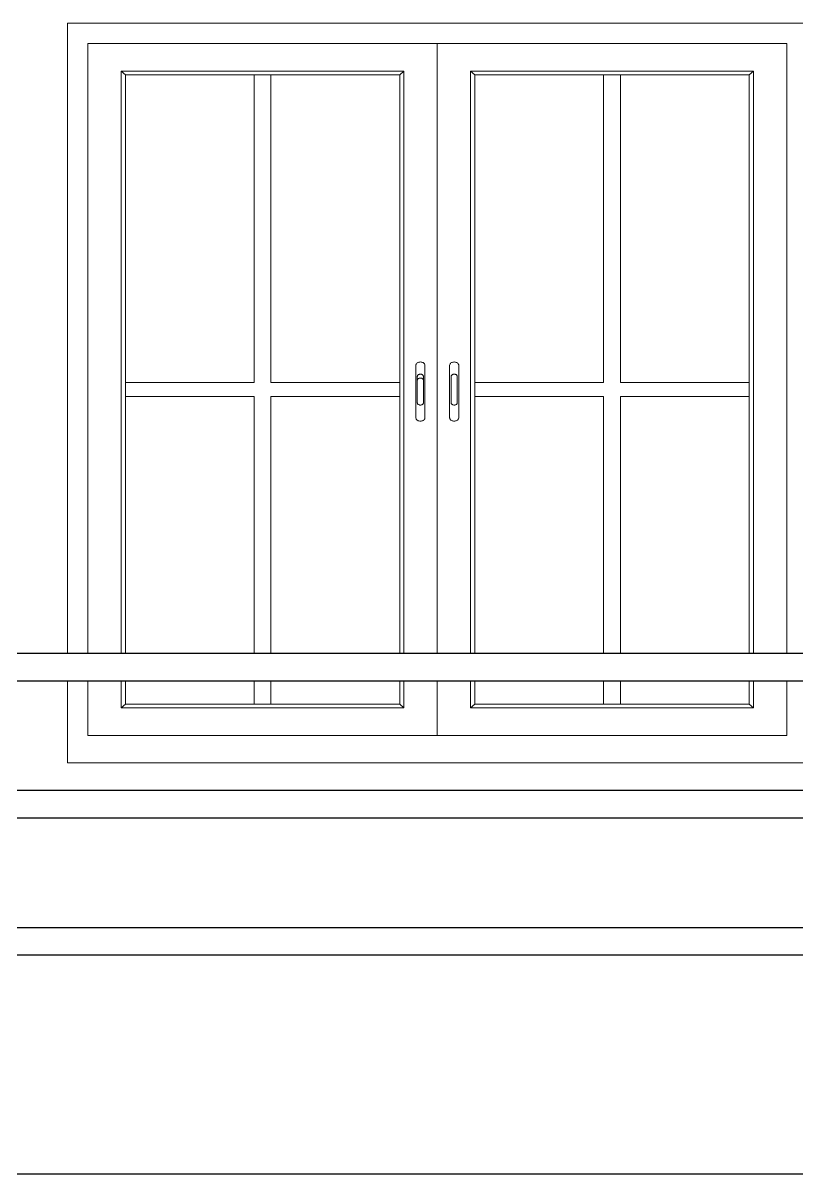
# Model space of a CAD drawing. Header units: inches. Extents: x -10117506 to -5032697, y -6529230 to -3253155.
# Drawn here: x -5060253.3 to -5060196.8, y -3256378 to -3256294 of the extents above; entities that cross this region are included whole.
import ezdxf

# ---------------------------------------------------------------- set-up
doc = ezdxf.new("R2010")
doc.units = ezdxf.units.IN
doc.header["$LTSCALE"] = 2
doc.header["$MEASUREMENT"] = 0
doc.layers.get('0').update_dxf_attribs({"linetype": 'CONTINUOUS'})
doc.layers.add('window', color=4, linetype='CONTINUOUS', lineweight=13)

msp = doc.modelspace()

# ---------------------------------------------------------------- linework, layer by layer
at = {"ltscale": 0.5}
for p, q in [((-5060354.971, -3256339.996), (-5059908.914, -3256339.996)), ((-5060332.938, -3256341.996), (-5059908.914, -3256341.996)), ((-5060332.938, -3256349.996), (-5059908.914, -3256349.996)), ((-5060332.938, -3256351.996), (-5059908.914, -3256351.996)), ((-5060332.938, -3256359.996), (-5059908.914, -3256359.996)), ((-5060332.938, -3256361.996), (-5059908.914, -3256361.996)), ((-5060342.966, -3256377.996), (-5059903.914, -3256377.996))]:
    msp.add_line(p, q, dxfattribs=at)
at = {"layer": 'window'}
for p, q in [((-5060250.054, -3256339.996), (-5060250.054, -3256293.996)), ((-5060250.054, -3256293.996), (-5060160.054, -3256293.996)), ((-5060248.554, -3256339.996), (-5060248.554, -3256295.496)), ((-5060248.554, -3256295.496), (-5060197.554, -3256295.496)), ((-5060223.054, -3256295.496), (-5060223.054, -3256339.996)), ((-5060197.554, -3256295.496), (-5060197.554, -3256339.996)), ((-5060225.488, -3256297.52), (-5060246.12, -3256297.52)), ((-5060246.12, -3256297.52), (-5060246.12, -3256339.996)), ((-5060245.816, -3256297.773), (-5060246.12, -3256297.52)), ((-5060245.816, -3256297.773), (-5060245.816, -3256339.996)), ((-5060245.816, -3256297.773), (-5060225.792, -3256297.773)), ((-5060236.413, -3256297.773), (-5060236.413, -3256320.24)), ((-5060235.196, -3256297.773), (-5060235.196, -3256320.24)), ((-5060225.792, -3256297.773), (-5060225.488, -3256297.52)), ((-5060225.792, -3256339.996), (-5060225.792, -3256297.773)), ((-5060225.488, -3256339.996), (-5060225.488, -3256297.52)), ((-5060220.62, -3256339.996), (-5060220.62, -3256297.52)), ((-5060220.62, -3256297.52), (-5060199.988, -3256297.52)), ((-5060220.316, -3256297.773), (-5060220.62, -3256297.52)), ((-5060220.316, -3256339.996), (-5060220.316, -3256297.773)), ((-5060200.292, -3256297.773), (-5060220.316, -3256297.773)), ((-5060210.913, -3256297.773), (-5060210.913, -3256320.24)), ((-5060209.696, -3256297.773), (-5060209.696, -3256320.24)), ((-5060200.292, -3256297.773), (-5060199.988, -3256297.52)), ((-5060200.292, -3256297.773), (-5060200.292, -3256339.996)), ((-5060199.988, -3256297.52), (-5060199.988, -3256339.996)), ((-5060224.484, -3256318.782), (-5060224.524, -3256318.808)), ((-5060224.44, -3256318.762), (-5060224.484, -3256318.782)), ((-5060224.391, -3256318.747), (-5060224.44, -3256318.762)), ((-5060224.34, -3256318.738), (-5060224.391, -3256318.747)), ((-5060224.288, -3256318.735), (-5060224.34, -3256318.738)), ((-5060224.235, -3256318.738), (-5060224.288, -3256318.735)), ((-5060224.184, -3256318.747), (-5060224.235, -3256318.738)), ((-5060224.136, -3256318.762), (-5060224.184, -3256318.747)), ((-5060224.091, -3256318.782), (-5060224.136, -3256318.762)), ((-5060224.051, -3256318.808), (-5060224.091, -3256318.782)), ((-5060222.017, -3256318.782), (-5060222.057, -3256318.808)), ((-5060222.017, -3256318.782), (-5060221.972, -3256318.762)), ((-5060221.924, -3256318.747), (-5060221.972, -3256318.762)), ((-5060221.873, -3256318.738), (-5060221.924, -3256318.747)), ((-5060221.821, -3256318.735), (-5060221.873, -3256318.738)), ((-5060221.768, -3256318.738), (-5060221.821, -3256318.735)), ((-5060221.768, -3256318.738), (-5060221.717, -3256318.747)), ((-5060221.717, -3256318.747), (-5060221.669, -3256318.762)), ((-5060221.669, -3256318.762), (-5060221.624, -3256318.782)), ((-5060221.624, -3256318.782), (-5060221.584, -3256318.808)), ((-5060224.618, -3256318.945), (-5060224.622, -3256318.983)), ((-5060224.622, -3256318.983), (-5060224.622, -3256322.799)), ((-5060224.606, -3256318.907), (-5060224.618, -3256318.945)), ((-5060224.586, -3256318.871), (-5060224.606, -3256318.907)), ((-5060224.558, -3256318.837), (-5060224.586, -3256318.871)), ((-5060224.524, -3256318.808), (-5060224.558, -3256318.837)), ((-5060224.39, -3256319.643), (-5060224.357, -3256319.633)), ((-5060224.357, -3256319.633), (-5060224.323, -3256319.626)), ((-5060224.323, -3256319.626), (-5060224.288, -3256319.624)), ((-5060224.288, -3256319.624), (-5060224.253, -3256319.626)), ((-5060224.253, -3256319.626), (-5060224.218, -3256319.633)), ((-5060224.218, -3256319.633), (-5060224.186, -3256319.643)), ((-5060224.017, -3256318.837), (-5060224.051, -3256318.808)), ((-5060223.99, -3256318.871), (-5060224.017, -3256318.837)), ((-5060223.97, -3256318.907), (-5060223.99, -3256318.871)), ((-5060223.957, -3256318.945), (-5060223.97, -3256318.907)), ((-5060223.953, -3256318.983), (-5060223.97, -3256318.907)), ((-5060223.953, -3256318.983), (-5060223.957, -3256318.945)), ((-5060223.953, -3256322.799), (-5060223.953, -3256318.983)), ((-5060222.155, -3256318.983), (-5060222.139, -3256318.907)), ((-5060222.155, -3256318.983), (-5060222.151, -3256318.945)), ((-5060222.155, -3256322.799), (-5060222.155, -3256318.983)), ((-5060222.151, -3256318.945), (-5060222.139, -3256318.907)), ((-5060222.139, -3256318.907), (-5060222.119, -3256318.871)), ((-5060222.119, -3256318.871), (-5060222.091, -3256318.837)), ((-5060222.057, -3256318.808), (-5060222.091, -3256318.837)), ((-5060221.89, -3256319.633), (-5060221.923, -3256319.643)), ((-5060221.856, -3256319.626), (-5060221.89, -3256319.633)), ((-5060221.821, -3256319.624), (-5060221.856, -3256319.626)), ((-5060221.785, -3256319.626), (-5060221.821, -3256319.624)), ((-5060221.751, -3256319.633), (-5060221.785, -3256319.626)), ((-5060221.718, -3256319.643), (-5060221.751, -3256319.633)), ((-5060221.584, -3256318.808), (-5060221.55, -3256318.837)), ((-5060221.522, -3256318.871), (-5060221.55, -3256318.837)), ((-5060221.502, -3256318.907), (-5060221.522, -3256318.871)), ((-5060221.49, -3256318.945), (-5060221.502, -3256318.907)), ((-5060221.49, -3256318.945), (-5060221.486, -3256318.983)), ((-5060221.486, -3256318.983), (-5060221.486, -3256322.799)), ((-5060236.413, -3256320.24), (-5060245.816, -3256320.24)), ((-5060225.792, -3256320.24), (-5060235.196, -3256320.24)), ((-5060224.513, -3256319.791), (-5060224.51, -3256319.765)), ((-5060224.513, -3256320.071), (-5060224.513, -3256319.791)), ((-5060224.513, -3256320.071), (-5060224.51, -3256320.045)), ((-5060224.513, -3256321.712), (-5060224.513, -3256320.071)), ((-5060224.51, -3256319.765), (-5060224.502, -3256319.74)), ((-5060224.51, -3256320.045), (-5060224.502, -3256320.02)), ((-5060224.502, -3256319.74), (-5060224.488, -3256319.716)), ((-5060224.502, -3256320.02), (-5060224.488, -3256319.995)), ((-5060224.488, -3256319.716), (-5060224.47, -3256319.693)), ((-5060224.488, -3256319.995), (-5060224.47, -3256319.973)), ((-5060224.47, -3256319.693), (-5060224.447, -3256319.673)), ((-5060224.47, -3256319.973), (-5060224.447, -3256319.953)), ((-5060224.447, -3256319.673), (-5060224.42, -3256319.656)), ((-5060224.447, -3256319.953), (-5060224.42, -3256319.936)), ((-5060224.42, -3256319.656), (-5060224.39, -3256319.643)), ((-5060224.42, -3256319.936), (-5060224.39, -3256319.922)), ((-5060224.39, -3256319.922), (-5060224.357, -3256319.912)), ((-5060224.357, -3256319.912), (-5060224.323, -3256319.906)), ((-5060224.323, -3256319.906), (-5060224.288, -3256319.904)), ((-5060224.288, -3256319.904), (-5060224.253, -3256319.906)), ((-5060224.253, -3256319.906), (-5060224.218, -3256319.912)), ((-5060224.218, -3256319.912), (-5060224.186, -3256319.922)), ((-5060224.186, -3256319.643), (-5060224.156, -3256319.656)), ((-5060224.186, -3256319.922), (-5060224.156, -3256319.936)), ((-5060224.156, -3256319.656), (-5060224.129, -3256319.673)), ((-5060224.156, -3256319.936), (-5060224.129, -3256319.953)), ((-5060224.129, -3256319.673), (-5060224.106, -3256319.693)), ((-5060224.129, -3256319.953), (-5060224.106, -3256319.973)), ((-5060224.106, -3256319.693), (-5060224.087, -3256319.716)), ((-5060224.106, -3256319.973), (-5060224.087, -3256319.995)), ((-5060224.087, -3256319.716), (-5060224.074, -3256319.74)), ((-5060224.087, -3256319.995), (-5060224.074, -3256320.02)), ((-5060224.074, -3256319.74), (-5060224.066, -3256319.765)), ((-5060224.074, -3256320.02), (-5060224.066, -3256320.045)), ((-5060224.066, -3256319.765), (-5060224.063, -3256319.791)), ((-5060224.066, -3256320.045), (-5060224.063, -3256320.071)), ((-5060224.063, -3256321.712), (-5060224.063, -3256319.791)), ((-5060222.043, -3256319.765), (-5060222.045, -3256319.791)), ((-5060222.045, -3256319.791), (-5060222.045, -3256321.712)), ((-5060222.034, -3256319.74), (-5060222.043, -3256319.765)), ((-5060222.021, -3256319.716), (-5060222.034, -3256319.74)), ((-5060222.003, -3256319.693), (-5060222.021, -3256319.716)), ((-5060221.98, -3256319.673), (-5060222.003, -3256319.693)), ((-5060221.953, -3256319.656), (-5060221.98, -3256319.673)), ((-5060221.923, -3256319.643), (-5060221.953, -3256319.656)), ((-5060221.688, -3256319.656), (-5060221.718, -3256319.643)), ((-5060221.662, -3256319.673), (-5060221.688, -3256319.656)), ((-5060221.639, -3256319.693), (-5060221.662, -3256319.673)), ((-5060221.62, -3256319.716), (-5060221.639, -3256319.693)), ((-5060221.607, -3256319.74), (-5060221.62, -3256319.716)), ((-5060221.598, -3256319.765), (-5060221.607, -3256319.74)), ((-5060221.596, -3256319.791), (-5060221.598, -3256319.765)), ((-5060221.596, -3256321.712), (-5060221.596, -3256319.791)), ((-5060220.316, -3256320.24), (-5060210.913, -3256320.24)), ((-5060209.696, -3256320.24), (-5060200.292, -3256320.24)), ((-5060236.413, -3256321.252), (-5060245.816, -3256321.252)), ((-5060236.413, -3256321.252), (-5060236.413, -3256339.996)), ((-5060235.196, -3256321.252), (-5060235.196, -3256339.996)), ((-5060225.792, -3256321.252), (-5060235.196, -3256321.252)), ((-5060220.316, -3256321.252), (-5060210.913, -3256321.252)), ((-5060210.913, -3256321.252), (-5060210.913, -3256339.996)), ((-5060209.696, -3256321.252), (-5060200.292, -3256321.252)), ((-5060209.696, -3256321.252), (-5060209.696, -3256339.996)), ((-5060224.513, -3256321.712), (-5060224.51, -3256321.738)), ((-5060224.51, -3256321.738), (-5060224.502, -3256321.763)), ((-5060224.502, -3256321.763), (-5060224.488, -3256321.788)), ((-5060224.488, -3256321.788), (-5060224.47, -3256321.81)), ((-5060224.47, -3256321.81), (-5060224.447, -3256321.83)), ((-5060224.447, -3256321.83), (-5060224.42, -3256321.847)), ((-5060224.42, -3256321.847), (-5060224.39, -3256321.861)), ((-5060224.39, -3256321.861), (-5060224.357, -3256321.871)), ((-5060224.357, -3256321.871), (-5060224.323, -3256321.877)), ((-5060224.323, -3256321.877), (-5060224.288, -3256321.879)), ((-5060224.288, -3256321.879), (-5060224.253, -3256321.877)), ((-5060224.253, -3256321.877), (-5060224.218, -3256321.871)), ((-5060224.218, -3256321.871), (-5060224.186, -3256321.861)), ((-5060224.186, -3256321.861), (-5060224.156, -3256321.847)), ((-5060224.156, -3256321.847), (-5060224.129, -3256321.83)), ((-5060224.129, -3256321.83), (-5060224.106, -3256321.81)), ((-5060224.106, -3256321.81), (-5060224.087, -3256321.788)), ((-5060224.087, -3256321.788), (-5060224.074, -3256321.763)), ((-5060224.074, -3256321.763), (-5060224.066, -3256321.738)), ((-5060224.066, -3256321.738), (-5060224.063, -3256321.712)), ((-5060222.043, -3256321.738), (-5060222.045, -3256321.712)), ((-5060222.034, -3256321.763), (-5060222.043, -3256321.738)), ((-5060222.021, -3256321.788), (-5060222.034, -3256321.763)), ((-5060222.003, -3256321.81), (-5060222.021, -3256321.788)), ((-5060221.98, -3256321.83), (-5060222.003, -3256321.81)), ((-5060221.953, -3256321.847), (-5060221.98, -3256321.83)), ((-5060221.923, -3256321.861), (-5060221.953, -3256321.847)), ((-5060221.89, -3256321.871), (-5060221.923, -3256321.861)), ((-5060221.856, -3256321.877), (-5060221.89, -3256321.871)), ((-5060221.821, -3256321.879), (-5060221.856, -3256321.877)), ((-5060221.785, -3256321.877), (-5060221.821, -3256321.879)), ((-5060221.751, -3256321.871), (-5060221.785, -3256321.877)), ((-5060221.718, -3256321.861), (-5060221.751, -3256321.871)), ((-5060221.688, -3256321.847), (-5060221.718, -3256321.861)), ((-5060221.662, -3256321.83), (-5060221.688, -3256321.847)), ((-5060221.639, -3256321.81), (-5060221.662, -3256321.83)), ((-5060221.62, -3256321.788), (-5060221.639, -3256321.81)), ((-5060221.607, -3256321.763), (-5060221.62, -3256321.788)), ((-5060221.598, -3256321.738), (-5060221.607, -3256321.763)), ((-5060221.596, -3256321.712), (-5060221.598, -3256321.738)), ((-5060224.618, -3256322.838), (-5060224.622, -3256322.799)), ((-5060224.622, -3256322.799), (-5060224.606, -3256322.876)), ((-5060224.618, -3256322.838), (-5060224.606, -3256322.876)), ((-5060224.606, -3256322.876), (-5060224.586, -3256322.912)), ((-5060224.586, -3256322.912), (-5060224.558, -3256322.945)), ((-5060224.558, -3256322.945), (-5060224.524, -3256322.974)), ((-5060224.524, -3256322.974), (-5060224.484, -3256323)), ((-5060224.484, -3256323), (-5060224.44, -3256323.02)), ((-5060224.136, -3256323.02), (-5060224.091, -3256323)), ((-5060224.091, -3256323), (-5060224.051, -3256322.974)), ((-5060224.051, -3256322.974), (-5060224.017, -3256322.945)), ((-5060224.017, -3256322.945), (-5060223.99, -3256322.912)), ((-5060223.99, -3256322.912), (-5060223.97, -3256322.876)), ((-5060223.97, -3256322.876), (-5060223.957, -3256322.838)), ((-5060223.957, -3256322.838), (-5060223.953, -3256322.799)), ((-5060222.151, -3256322.838), (-5060222.155, -3256322.799)), ((-5060222.139, -3256322.876), (-5060222.151, -3256322.838)), ((-5060222.139, -3256322.876), (-5060222.119, -3256322.912)), ((-5060222.119, -3256322.912), (-5060222.091, -3256322.945)), ((-5060222.091, -3256322.945), (-5060222.057, -3256322.974)), ((-5060222.017, -3256323), (-5060222.057, -3256322.974)), ((-5060221.972, -3256323.02), (-5060222.017, -3256323)), ((-5060221.624, -3256323), (-5060221.669, -3256323.02)), ((-5060221.624, -3256323), (-5060221.584, -3256322.974)), ((-5060221.584, -3256322.974), (-5060221.55, -3256322.945)), ((-5060221.55, -3256322.945), (-5060221.522, -3256322.912)), ((-5060221.502, -3256322.876), (-5060221.522, -3256322.912)), ((-5060221.486, -3256322.799), (-5060221.502, -3256322.876)), ((-5060221.49, -3256322.838), (-5060221.502, -3256322.876)), ((-5060221.49, -3256322.838), (-5060221.486, -3256322.799)), ((-5060224.44, -3256323.02), (-5060224.391, -3256323.035)), ((-5060224.391, -3256323.035), (-5060224.34, -3256323.044)), ((-5060224.34, -3256323.044), (-5060224.288, -3256323.047)), ((-5060224.288, -3256323.047), (-5060224.235, -3256323.044)), ((-5060224.235, -3256323.044), (-5060224.184, -3256323.035)), ((-5060224.184, -3256323.035), (-5060224.136, -3256323.02)), ((-5060221.972, -3256323.02), (-5060221.924, -3256323.035)), ((-5060221.873, -3256323.044), (-5060221.924, -3256323.035)), ((-5060221.821, -3256323.047), (-5060221.873, -3256323.044)), ((-5060221.821, -3256323.047), (-5060221.768, -3256323.044)), ((-5060221.768, -3256323.044), (-5060221.717, -3256323.035)), ((-5060221.669, -3256323.02), (-5060221.717, -3256323.035)), ((-5060250.054, -3256347.996), (-5060250.054, -3256341.996)), ((-5060248.554, -3256345.996), (-5060248.554, -3256341.996)), ((-5060246.12, -3256341.996), (-5060246.12, -3256343.973)), ((-5060245.816, -3256341.996), (-5060245.816, -3256343.72)), ((-5060236.413, -3256341.996), (-5060236.413, -3256343.72)), ((-5060235.196, -3256341.996), (-5060235.196, -3256343.72)), ((-5060225.792, -3256343.72), (-5060225.792, -3256341.996)), ((-5060225.488, -3256343.973), (-5060225.488, -3256341.996)), ((-5060223.054, -3256341.996), (-5060223.054, -3256345.996)), ((-5060220.62, -3256343.973), (-5060220.62, -3256341.996)), ((-5060220.316, -3256343.72), (-5060220.316, -3256341.996)), ((-5060210.913, -3256341.996), (-5060210.913, -3256343.72)), ((-5060209.696, -3256341.996), (-5060209.696, -3256343.72)), ((-5060200.292, -3256341.996), (-5060200.292, -3256343.72)), ((-5060199.988, -3256341.996), (-5060199.988, -3256343.973)), ((-5060197.554, -3256341.996), (-5060197.554, -3256345.996)), ((-5060245.816, -3256343.72), (-5060246.12, -3256343.973)), ((-5060246.12, -3256343.973), (-5060225.488, -3256343.973)), ((-5060245.816, -3256343.72), (-5060225.792, -3256343.72)), ((-5060225.488, -3256343.973), (-5060225.792, -3256343.72)), ((-5060220.62, -3256343.973), (-5060220.316, -3256343.72)), ((-5060199.988, -3256343.973), (-5060220.62, -3256343.973)), ((-5060200.292, -3256343.72), (-5060220.316, -3256343.72)), ((-5060199.988, -3256343.973), (-5060200.292, -3256343.72)), ((-5060197.554, -3256345.996), (-5060248.554, -3256345.996)), ((-5060250.054, -3256347.996), (-5060196.054, -3256347.996))]:
    msp.add_line(p, q, dxfattribs=at)

doc.saveas('drawing.dxf')
